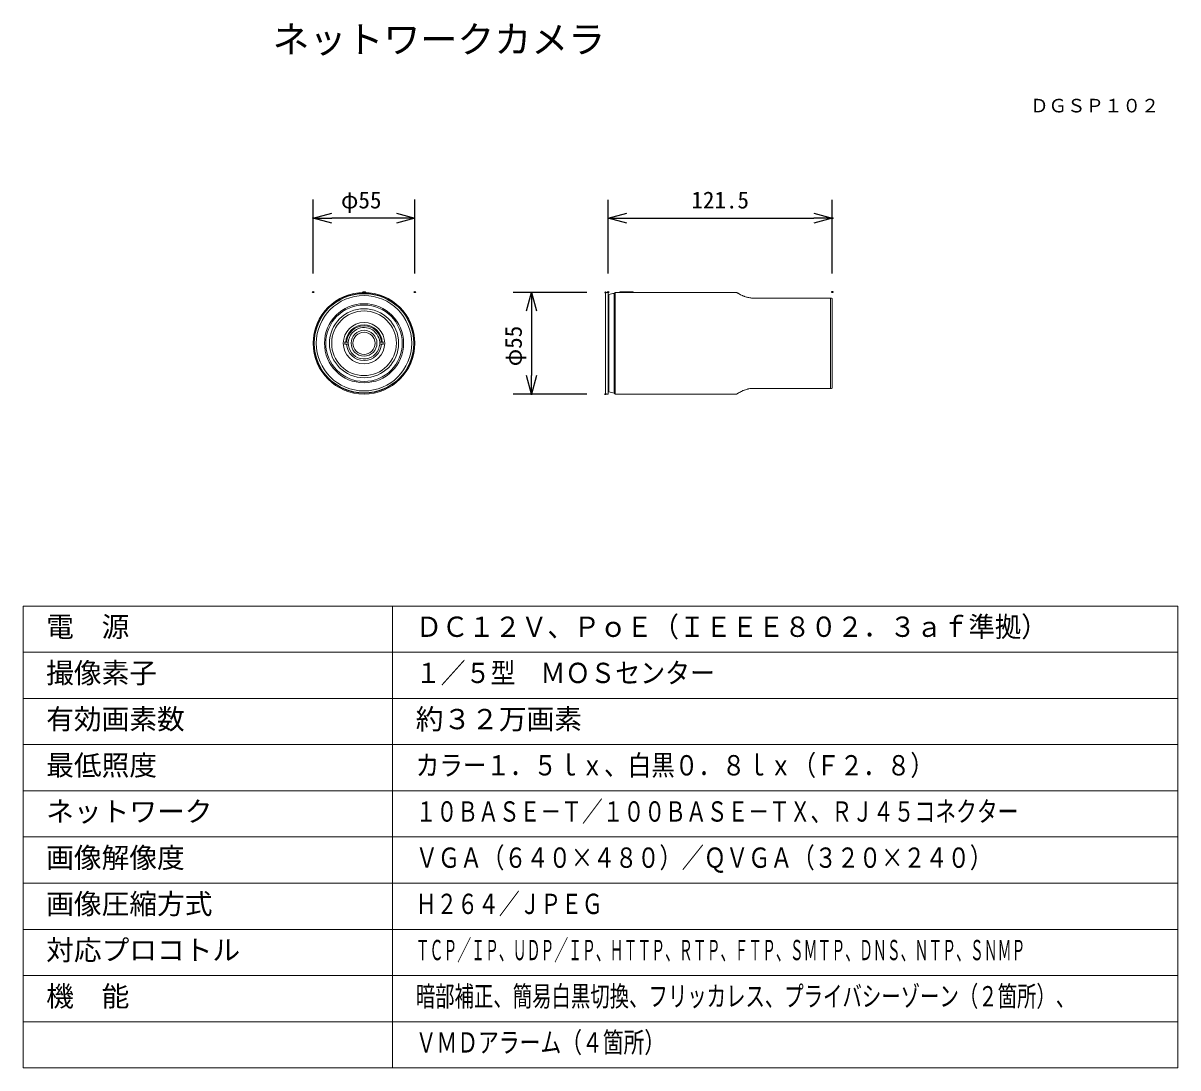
# Model space of a CAD drawing. Units: millimetres, scale not verified. Extents: x -62 to 63, y -56 to 57.
import ezdxf
from ezdxf.enums import TextEntityAlignment as Align

# ---------------------------------------------------------------- set-up
doc = ezdxf.new("R2010")
doc.units = ezdxf.units.MM
doc.header["$LTSCALE"] = 0.25
doc.header["$PDMODE"] = 32
doc.header["$PDSIZE"] = 0.125
for name, color, linetype, lineweight in [('0-0_0', 7, 'Continuous', 25), ('0-1_WAKU', 1, 'Continuous', 18), ('0-5_GAIKEI', 7, 'Continuous', 18), ('0-6_SUNPO', 7, 'Continuous', 25)]:
    doc.layers.add(name, color=color, linetype=linetype, lineweight=lineweight)
for name, color, linetype in [('0-2_MOJI1', 7, 'Continuous'), ('0-3_TOUROKU', 7, 'Continuous'), ('0-4_Defpoints', 7, 'Continuous')]:
    doc.layers.add(name, color=color, linetype=linetype)
doc.styles.add('ＭＳ ゴシック', font='')
doc.styles.get('ＭＳ ゴシック').set_extended_font_data('MS Gothic')

# ---------------------------------------------------------------- blocks, each defined once
blk = doc.blocks.new('_OPEN30')
at = {"layer": '0-0_0'}
blk.add_line((0, 0), (-1, 0), dxfattribs=at)
blk.add_lwpolyline([(-1, 0.2679), (0, 0), (-1, -0.2679)], dxfattribs=at)
blk = doc.blocks.new('D6')
at = {"layer": '0-4_Defpoints'}
for p in [(-29.5063, 25.8927), (-29.5063, 17.8927), (-18.5063, 17.8927)]:
    blk.add_point(p, dxfattribs=at)
at = {"layer": '0-6_SUNPO'}
for p, q in [((-29.5063, 19.8927), (-29.5063, 27.8927)), ((-18.5063, 19.8927), (-18.5063, 27.8927)), ((-20.5063, 25.8927), (-27.5063, 25.8927))]:
    blk.add_line(p, q, dxfattribs=at)
at = {"layer": '0-6_SUNPO', "xscale": 2, "yscale": 2, "rotation": 180}
blk.add_blockref('_OPEN30', (-29.5063, 25.8927), dxfattribs=at)
at = {"layer": '0-6_SUNPO', "xscale": 2, "yscale": 2}
blk.add_blockref('_OPEN30', (-18.5063, 25.8927), dxfattribs=at)
at = {"layer": '0-6_SUNPO', "style": 'ＭＳ ゴシック'}
blk.add_text('φ55', height=1.833, dxfattribs=at).set_placement((-26.5063, 26.3927), align=Align.BOTTOM_LEFT)
blk = doc.blocks.new('D5')
at = {"layer": '0-4_Defpoints'}
for p in [(26.6839, 25.8918), (2.4242, 17.8922), (26.6837, 17.8918)]:
    blk.add_point(p, dxfattribs=at)
at = {"layer": '0-6_SUNPO'}
for p, q in [((2.4243, 19.8922), (2.4244, 27.8922)), ((26.6838, 19.8918), (26.6839, 27.8918)), ((4.4244, 25.8922), (24.6839, 25.8919))]:
    blk.add_line(p, q, dxfattribs=at)
at = {"layer": '0-6_SUNPO', "xscale": 2, "yscale": 2}
for p, rotation in [((2.4244, 25.8922), 179.99905), ((26.6839, 25.8918), 359.99905)]:
    blk.add_blockref('_OPEN30', p, dxfattribs=dict(at, rotation=rotation))
at = {"layer": '0-6_SUNPO', "style": 'ＭＳ ゴシック'}
blk.add_text('121.5', height=1.833, rotation=359.999, dxfattribs=at).set_placement((11.4291, 26.3921), align=Align.BOTTOM_LEFT)
blk = doc.blocks.new('D4')
at = {"layer": '0-4_Defpoints'}
for p in [(2.123, 17.8495), (-5.877, 6.8495), (2.123, 6.8495)]:
    blk.add_point(p, dxfattribs=at)
at = {"layer": '0-6_SUNPO'}
for p, q in [((0.123, 17.8495), (-7.877, 17.8495)), ((-5.877, 15.8495), (-5.877, 8.8495)), ((0.123, 6.8495), (-7.877, 6.8495))]:
    blk.add_line(p, q, dxfattribs=at)
at = {"layer": '0-6_SUNPO', "xscale": 2, "yscale": 2}
for p, rotation in [((-5.877, 17.8495), 90), ((-5.877, 6.8495), 270)]:
    blk.add_blockref('_OPEN30', p, dxfattribs=dict(at, rotation=rotation))
at = {"layer": '0-6_SUNPO', "style": 'ＭＳ ゴシック'}
blk.add_text('φ55', height=1.833, rotation=90, dxfattribs=at).set_placement((-6.377, 9.8495), align=Align.BOTTOM_LEFT)

msp = doc.modelspace()

# ---------------------------------------------------------------- linework, layer by layer
at = {"layer": '0-1_WAKU', "color": 4}
for p, q in [((-62.4981, -6.3707), (-62.4981, -56.3707)), ((-62.4981, -6.3707), (62.5019, -6.3707)), ((-22.4981, -6.3707), (-22.4981, -56.3707)), ((62.5019, -6.3707), (62.5019, -56.3707)), ((62.5019, -56.3707), (-62.4981, -56.3707))]:
    msp.add_line(p, q, dxfattribs=at)
at = {"layer": '0-1_WAKU'}
for p, q in [((-62.4981, -11.3707), (62.5019, -11.3707)), ((-62.4981, -16.3707), (62.5019, -16.3707)), ((-62.4981, -21.3707), (62.5019, -21.3707)), ((-62.4981, -26.3707), (62.5019, -26.3707)), ((-62.4981, -31.3707), (62.5019, -31.3707)), ((-62.4981, -36.3707), (62.5019, -36.3707)), ((-62.4981, -41.3707), (62.5019, -41.3707)), ((-62.4981, -46.3707), (62.5019, -46.3707)), ((-62.4981, -51.3707), (62.5019, -51.3707))]:
    msp.add_line(p, q, dxfattribs=at)
at = {"layer": '0-5_GAIKEI', "color": 1}
for p, q in [((-25.6522, 27.653), (-25.5113, 27.653)), ((-25.5113, 27.653), (-25.4968, 27.6521)), ((0.5336, 27.5794), (0.8336, 27.5794)), ((0.5336, 27.5794), (0.5336, 16.5794)), ((0.8336, 16.5794), (0.8336, 27.5794)), ((1.5944, 27.5782), (1.5944, 22.0782)), ((2.1744, 27.653), (2.2477, 27.653)), ((0.917, 27.3221), (0.917, 17.4762)), ((1.4944, 27.4782), (1.4944, 17.3393)), ((20.6168, 26.9682), (20.4944, 26.9682)), ((22.4944, 26.9682), (20.6168, 26.9682)), ((24.8944, 26.9569), (24.8944, 22.0782)), ((-27.6543, 22.1782), (-27.6944, 22.1782)), ((-27.6543, 21.9782), (-27.6944, 21.9782)), ((-27.2938, 22.1782), (-27.6543, 22.1782)), ((-27.2938, 21.9782), (-27.6543, 21.9782)), ((-23.8997, 22.1782), (-23.5392, 22.1782)), ((-23.8997, 21.9782), (-23.5392, 21.9782)), ((-23.5392, 22.1782), (-23.4991, 22.1782)), ((-23.5392, 21.9782), (-23.4991, 21.9782)), ((1.5944, 22.0782), (1.5944, 16.5782)), ((24.8944, 22.0782), (24.8944, 17.1995)), ((0.8336, 16.5794), (0.5336, 16.5794)), ((0.917, 17.4762), (0.917, 16.8343)), ((1.4944, 17.3393), (1.4944, 16.6782))]:
    msp.add_line(p, q, dxfattribs=at)
at = {"layer": '0-5_GAIKEI'}
for p, q in [((2.0289, 27.5782), (1.5944, 27.5782)), ((3.415, 27.5733), (2.2477, 27.5733)), ((14.7151, 27.5782), (3.6338, 27.5782)), ((14.7687, 27.5626), (14.7716, 27.5608)), ((14.7942, 27.5464), (14.7716, 27.5608)), ((14.8441, 27.5152), (14.7936, 27.5468)), ((0.8349, 26.8282), (0.8349, 17.3282)), ((1.4944, 27.4782), (1.4944, 22.0782)), ((17.0944, 26.9682), (16.5242, 26.9682)), ((24.8944, 26.9682), (17.0944, 26.9682)), ((24.8944, 26.9682), (24.9944, 26.9682)), ((24.8944, 26.9682), (24.8944, 26.9569)), ((25.0944, 17.2882), (25.0944, 26.8682)), ((1.4944, 22.0782), (1.4944, 16.6782)), ((14.7151, 16.5782), (1.5944, 16.5782)), ((14.7687, 16.5938), (14.7716, 16.5957)), ((14.7687, 16.5938), (14.7691, 16.594)), ((14.7691, 16.594), (14.7688, 16.5939)), ((14.7942, 16.61), (14.7716, 16.5957)), ((14.8441, 16.6413), (14.7936, 16.6096)), ((17.0944, 17.1882), (16.5242, 17.1882)), ((24.9944, 17.1882), (24.8944, 17.1882))]:
    msp.add_line(p, q, dxfattribs=at)
at = {"layer": '0-5_GAIKEI', "color": 1}
msp.add_lwpolyline([(2.2477, 27.653), (3.415, 27.653), (3.4883, 27.653)], dxfattribs=at)
at = {"layer": '0-5_GAIKEI'}
msp.add_lwpolyline([(24.8944, 17.1995), (24.8944, 17.1882), (17.0944, 17.1882)], dxfattribs=at)
msp.add_circle((-25.5968, 22.0782), 5.5, dxfattribs=at)
at = {"layer": '0-5_GAIKEI', "lineweight": 25}
msp.add_circle((-25.5968, 22.0782), 5.4, dxfattribs=at)
at = {"layer": '0-5_GAIKEI', "color": 1}
for radius in [5.1633, 4.28, 4.14, 3.74, 3.5, 2.24, 1.4, 1.2]:
    msp.add_circle((-25.5968, 22.0782), radius, dxfattribs=at)
for centre, radius, start, end in [((-25.8022, 27.6645), 0.0901, 271.2378, 291.08226), ((-25.804, 27.6744), 0.1, 289.98224, 325.70571), ((-25.6553, 27.573), 0.08, 98.58988, 145.7057), ((-25.5913, 22.6604), 4.9593, 88.27781, 91.50263), ((-25.6545, 27.5635), 0.0895, 88.54418, 98.18317), ((-25.5087, 27.573), 0.08, 33.83064, 81.41012), ((-25.3592, 27.6732), 0.1, 213.83064, 267.5686), ((2.0284, 27.6781), 0.0999, 270.27106, 324.23582), ((2.1744, 27.573), 0.08, 89.99954, 144.22161), ((3.4883, 27.573), 0.08, 35.77899, 90.29457), ((3.6343, 27.6781), 0.0999, 215.76422, 269.72535), ((-25.5968, 22.0782), 1.98, 2.89496, 177.10504), ((-25.5968, 22.0782), 1.88, 3.04909, 176.95091), ((-25.5968, 22.0782), 1.7, 356.62771, 118.64789), ((-25.5968, 22.0782), 1.7, 118.64789, 356.62771), ((-25.5968, 22.0782), 2.06, 177.21756, 182.78244), ((-25.5968, 22.0782), 1.88, 183.04909, 356.95091), ((-25.5968, 22.0782), 2.06, 357.21756, 2.78244)]:
    msp.add_arc(centre, radius, start, end, dxfattribs=at)
at = {"layer": '0-5_GAIKEI'}
for centre, radius, start, end in [((1.5944, 27.4782), 0.1, 90, 180), ((2.2375, 32.1233), 4.55, 267.37172, 270.12863), ((3.4252, 32.1228), 4.5495, 269.87123, 272.63441), ((14.7151, 27.4782), 0.1, 57.58745, 90), ((17.6148, 31.9947), 5.2671, 238.25667, 239.57435), ((4.5949, 26.8282), 3.76, 173.6892, 180), ((0.9571, 27.2305), 0.1, 113.64012, 173.6892), ((1.727, 25.4717), 2.02, 96.6119, 113.64012), ((17.4514, 31.7185), 4.9462, 239.58597, 240.964), ((17.2875, 31.4263), 4.6113, 240.98238, 242.46748), ((17.0229, 30.9152), 4.0357, 242.44456, 245.82967), ((16.8696, 30.5803), 3.6673, 245.87282, 247.73577), ((16.7726, 30.3455), 3.4133, 247.749, 249.75338), ((16.6638, 30.0458), 3.0945, 249.72405, 254.13871), ((16.6003, 29.8325), 2.8719, 254.19428, 256.57735), ((16.5565, 29.6488), 2.683, 256.57488, 259.12069), ((16.5403, 29.5646), 2.5972, 259.12198, 264.3823), ((16.5242, 29.4264), 2.4582, 264.43943, 267.21164), ((16.5242, 29.4146), 2.4463, 267.19861, 270.00053), ((24.9944, 26.8682), 0.1, 0, 90), ((4.5949, 17.3282), 3.76, 180, 186.3108), ((0.9571, 16.9259), 0.1, 186.3108, 246.35988), ((1.727, 18.6848), 2.02, 246.35988, 263.3881), ((1.5944, 16.6782), 0.1, 180, 270), ((14.7151, 16.6782), 0.1, 269.99989, 302.47756), ((17.6148, 12.1618), 5.2671, 120.42566, 121.74332), ((17.4514, 12.438), 4.9462, 119.036, 120.41403), ((17.2875, 12.7301), 4.6113, 117.53252, 119.01762), ((17.0229, 13.2412), 4.0357, 114.17033, 117.55544), ((16.8696, 13.5761), 3.6673, 112.26423, 114.12718), ((16.7726, 13.8109), 3.4133, 110.24662, 112.251), ((16.6638, 14.1106), 3.0945, 105.86129, 110.27595), ((16.6003, 14.3239), 2.8719, 103.42265, 105.80572), ((16.5565, 14.5077), 2.683, 100.87931, 103.42512), ((16.5403, 14.5919), 2.5972, 95.6177, 100.87801), ((16.5242, 14.73), 2.4582, 92.78836, 95.56057), ((16.5242, 14.7419), 2.4463, 89.99947, 92.80139), ((24.9944, 17.2882), 0.1, 270, 0)]:
    msp.add_arc(centre, radius, start, end, dxfattribs=at)

# ---------------------------------------------------------------- block references
at = {"layer": '0-6_SUNPO'}
for name in ['D6', 'D5', 'D4']:
    msp.add_blockref(name, (-1.5894, 9.7299), dxfattribs=at)

# ---------------------------------------------------------------- texts
at = {"layer": '0-2_MOJI1', "style": 'ＭＳ ゴシック'}
for s, height, p in [('ネットワークカメラ', 2.933, (-35.4981, 52.6293)), ('電\u3000源', 2.199, (-59.9981, -10.3707)), ('撮像素子', 2.199, (-59.9981, -15.3707)), ('有効画素数', 2.199, (-59.9981, -20.3707)), ('約３２万画素', 2.199, (-19.9981, -20.3707)), ('最低照度', 2.199, (-59.9981, -25.3707)), ('ネットワーク', 2.199, (-59.9981, -30.3707)), ('画像解像度', 2.199, (-59.9981, -35.3707)), ('画像圧縮方式', 2.199, (-59.9981, -40.3707)), ('対応プロコトル', 2.199, (-59.9981, -45.3707)), ('機\u3000能', 2.199, (-59.9981, -50.3707))]:
    msp.add_text(s, height=height, dxfattribs=at).set_placement(p, align=Align.BOTTOM_LEFT)
for s, width, p in [('ＤＣ１２Ｖ、ＰｏＥ（ＩＥＥＥ８０２．３ａｆ準拠）', 0.95, (-19.9981, -10.3707)), ('１／５型\u3000ＭＯＳセンター', 0.9, (-19.9981, -15.3707)), ('カラー１．５ｌｘ、白黒０．８ｌｘ（Ｆ２．８）', 0.85, (-19.9981, -25.3707)), ('１０ＢＡＳＥ－Ｔ／１００ＢＡＳＥ－ＴＸ、ＲＪ４５コネクター', 0.75, (-19.9981, -30.3707)), ('ＶＧＡ（６４０×４８０）／ＱＶＧＡ（３２０×２４０）', 0.8, (-19.9981, -35.3707)), ('Ｈ２６４／ＪＰＥＧ', 0.75, (-19.9981, -40.3707)), ('ＴＣＰ／ＩＰ、ＵＤＰ／ＩＰ、ＨＴＴＰ、ＲＴＰ、ＦＴＰ、ＳＭＴＰ、ＤＮＳ、ＮＴＰ、ＳＮＭＰ', 0.5, (-19.9981, -45.3707)), ('暗部補正、簡易白黒切換、フリッカレス、プライバシーゾーン（２箇所）、', 0.7, (-19.9981, -50.3707)), ('ＶＭＤアラーム（４箇所）', 0.75, (-19.9981, -55.3707))]:
    msp.add_text(s, height=2.199, dxfattribs=dict(at, width=width)).set_placement(p, align=Align.BOTTOM_LEFT)
at = {"layer": '0-3_TOUROKU', "style": 'ＭＳ ゴシック'}
msp.add_text('ＤＧＳＰ１０２', height=1.466, dxfattribs=at).set_placement((46.5018, 46.6293), align=Align.BOTTOM_LEFT)

doc.saveas('drawing.dxf')
